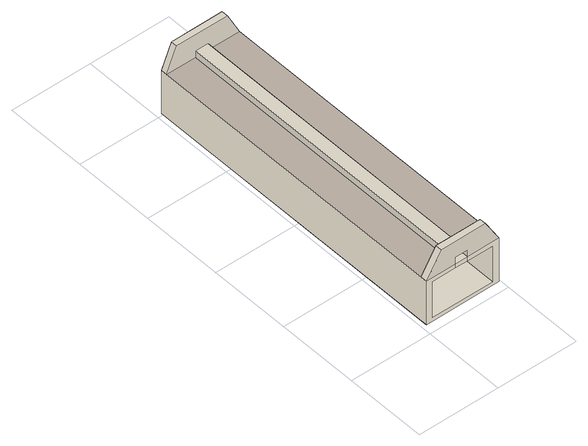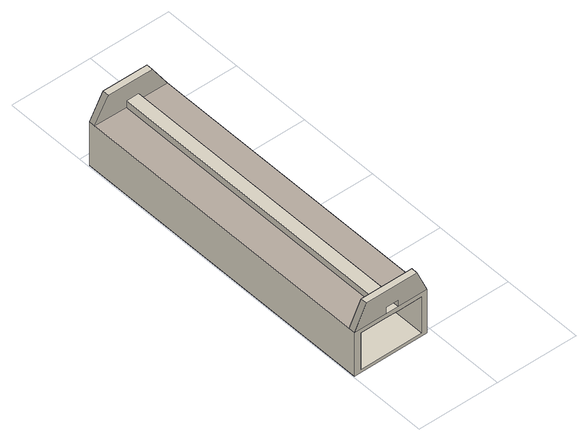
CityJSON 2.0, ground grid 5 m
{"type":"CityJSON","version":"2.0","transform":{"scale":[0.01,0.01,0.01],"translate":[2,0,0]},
"CityObjects":{
"tunnel1":{"type":"Tunnel","children":["tunnel1-1","tunnel1-2","tunnel1-3","tunnel1-4","tunnel1-5","tunnel1-6","tunnel1-7","tunnel1-8","tunnel1-9","tunnel1-10","tunnel1-11","tunnel1-12","tunnel1-13","tunnel1-14","tunnel1-15","tunnel1-16","tunnel1-17","tunnel1-18","tunnel1-19","tunnel1-20","tunnel1-21","tunnel1-22","tunnel1-23","tunnel1-24","tunnel1-25","tunnel1-26","tunnel1-27","tunnel1-28","tunnel1-29"],"geometry":[{"type":"MultiSurface","lod":"3","boundaries":[[[0,1,2,3,4,5]],[[6,7,0,5]],[[8,7,6,9,10,11]],[[2,1,8,11]],[[12,13,14,15]],[[16,17,18,19,20]],[[17,16,21,22]],[[23,24,25,26]],[[27,28,29,30]],[[31,32,33,34]],[[34,22,21,30,29,35,31]],[[36,2,3,13,12,10,11,37,38,32,31,35]],[[32,38,26,25,19,18,33]],[[34,22,17,18,33],[9,6,5,4,14,15]],[[14,4,3,13]],[[15,9,10,12]],[[2,36,37,11]]],"semantics":{"surfaces":[{"type":"CeilingSurface"},{"type":"FloorSurface"},{"type":"OuterCeilingSurface"},{"type":"OuterFloorSurface"},{"type":"WallSurface"}],"values":[0,0,0,0,1,2,2,2,2,3,4,4,4,4,4,4,4]}}]},
"tunnel1-1":{"type":"TunnelInstallation","parents":["tunnel1"],"geometry":[{"type":"MultiSurface","lod":"3","boundaries":[[[23,37,36,28]]]}]},
"tunnel1-2":{"type":"TunnelInstallation","parents":["tunnel1"],"geometry":[{"type":"MultiSurface","lod":"3","boundaries":[[[37,23,39,40]]]}]},
"tunnel1-3":{"type":"TunnelInstallation","parents":["tunnel1"],"geometry":[{"type":"MultiSurface","lod":"3","boundaries":[[[41,40,39,42]]]}]},
"tunnel1-4":{"type":"TunnelInstallation","parents":["tunnel1"],"geometry":[{"type":"MultiSurface","lod":"3","boundaries":[[[43,16,27,44]]]}]},
"tunnel1-5":{"type":"TunnelInstallation","parents":["tunnel1"],"geometry":[{"type":"MultiSurface","lod":"3","boundaries":[[[20,24,27,16]]]}]},
"tunnel1-6":{"type":"TunnelInstallation","parents":["tunnel1"],"geometry":[{"type":"MultiSurface","lod":"3","boundaries":[[[45,46,24,20]]]}]},
"tunnel1-7":{"type":"TunnelInstallation","parents":["tunnel1"],"geometry":[{"type":"MultiSurface","lod":"3","boundaries":[[[43,44,46,45]]]}]},
"tunnel1-8":{"type":"TunnelInstallation","parents":["tunnel1"],"geometry":[{"type":"MultiSurface","lod":"3","boundaries":[[[27,24,7,0]]]}]},
"tunnel1-9":{"type":"TunnelInstallation","parents":["tunnel1"],"geometry":[{"type":"MultiSurface","lod":"3","boundaries":[[[42,28,36,41]]]}]},
"tunnel1-10":{"type":"TunnelInstallation","parents":["tunnel1"],"geometry":[{"type":"MultiSurface","lod":"3","boundaries":[[[8,23,28,1]]]}]},
"tunnel1-11":{"type":"TunnelInstallation","parents":["tunnel1"],"geometry":[{"type":"MultiSurface","lod":"3","boundaries":[[[46,39,23,24]]]}]},
"tunnel1-12":{"type":"TunnelInstallation","parents":["tunnel1"],"geometry":[{"type":"MultiSurface","lod":"3","boundaries":[[[27,28,42,44]]]}]},
"tunnel1-13":{"type":"TunnelInstallation","parents":["tunnel1"],"geometry":[{"type":"MultiSurface","lod":"3","boundaries":[[[7,24,23,8]]]}]},
"tunnel1-14":{"type":"TunnelInstallation","parents":["tunnel1"],"geometry":[{"type":"MultiSurface","lod":"3","boundaries":[[[1,28,27,0]]]}]},
"tunnel1-15":{"type":"TunnelInstallation","parents":["tunnel1"],"geometry":[{"type":"MultiSurface","lod":"3","boundaries":[[[42,39,46,44]]]}]},
"tunnel1-16":{"type":"TunnelPart","parents":["tunnel1"],"geometry":[{"type":"MultiSurface","lod":"3","boundaries":[[[24,20,19,25]]]}]},
"tunnel1-17":{"type":"TunnelPart","parents":["tunnel1"],"geometry":[{"type":"MultiSurface","lod":"3","boundaries":[[[47,48,49,50]]]}]},
"tunnel1-18":{"type":"TunnelPart","parents":["tunnel1"],"geometry":[{"type":"MultiSurface","lod":"3","boundaries":[[[21,48,47,30]]]}]},
"tunnel1-19":{"type":"TunnelPart","parents":["tunnel1"],"geometry":[{"type":"MultiSurface","lod":"3","boundaries":[[[24,46,44,27,30,47,50,25]]]}]},
"tunnel1-20":{"type":"TunnelPart","parents":["tunnel1"],"geometry":[{"type":"MultiSurface","lod":"3","boundaries":[[[50,49,19,25]]]}]},
"tunnel1-21":{"type":"TunnelPart","parents":["tunnel1"],"geometry":[{"type":"MultiSurface","lod":"3","boundaries":[[[28,36,35,29]]]}]},
"tunnel1-22":{"type":"TunnelPart","parents":["tunnel1"],"geometry":[{"type":"MultiSurface","lod":"3","boundaries":[[[51,52,53,54]]]}]},
"tunnel1-23":{"type":"TunnelPart","parents":["tunnel1"],"geometry":[{"type":"MultiSurface","lod":"3","boundaries":[[[53,26,38,54]]]}]},
"tunnel1-24":{"type":"TunnelPart","parents":["tunnel1"],"geometry":[{"type":"MultiSurface","lod":"3","boundaries":[[[35,29,52,51]]]}]},
"tunnel1-25":{"type":"TunnelPart","parents":["tunnel1"],"geometry":[{"type":"MultiSurface","lod":"3","boundaries":[[[37,23,26,38]]]}]},
"tunnel1-26":{"type":"TunnelPart","parents":["tunnel1"],"geometry":[{"type":"MultiSurface","lod":"3","boundaries":[[[37,40,41,36,35,51,54,38]]]}]},
"tunnel1-27":{"type":"TunnelPart","parents":["tunnel1"],"geometry":[{"type":"MultiSurface","lod":"3","boundaries":[[[16,27,30,21]]]}]},
"tunnel1-28":{"type":"TunnelPart","parents":["tunnel1"],"geometry":[{"type":"MultiSurface","lod":"3","boundaries":[[[16,43,45,20,19,49,48,21]]]}]},
"tunnel1-29":{"type":"TunnelPart","parents":["tunnel1"],"geometry":[{"type":"MultiSurface","lod":"3","boundaries":[[[28,42,39,23,26,53,52,29]]]}]}
},
"vertices":[
[292,1974,262],[292,101,262],[292,61,262],[453,61,262],[453,2014,262],[292,2014,262],[213,2014,262],[213,1974,262],[213,101,262],[65,2014,262],[65,61,262],[213,61,262],[65,61,22],[453,61,22],[453,2014,22],[65,2014,22],[292,2013,288],[292,2014,288],[30,2014,288],[30,2013,288],[213,2013,288],[493,2013,288],[493,2014,288],[213,101,288],[213,1974,288],[30,1974,288],[30,101,288],[292,1974,288],[292,101,288],[493,101,288],[493,1974,288],[493,61,0],[30,61,0],[30,2014,0],[493,2014,0],[493,61,288],[292,61,288],[213,61,288],[30,61,288],
[213,101,332],[213,61,332],
[292,61,332],[292,101,332],
[292,2013,332],[292,1974,332],
[213,2013,332],[213,1974,332],
[417,1974,438],[417,2013,438],[93,2013,438],[93,1974,438],
[406,61,438],[406,101,438],[126,101,438],[126,61,438]
]}
